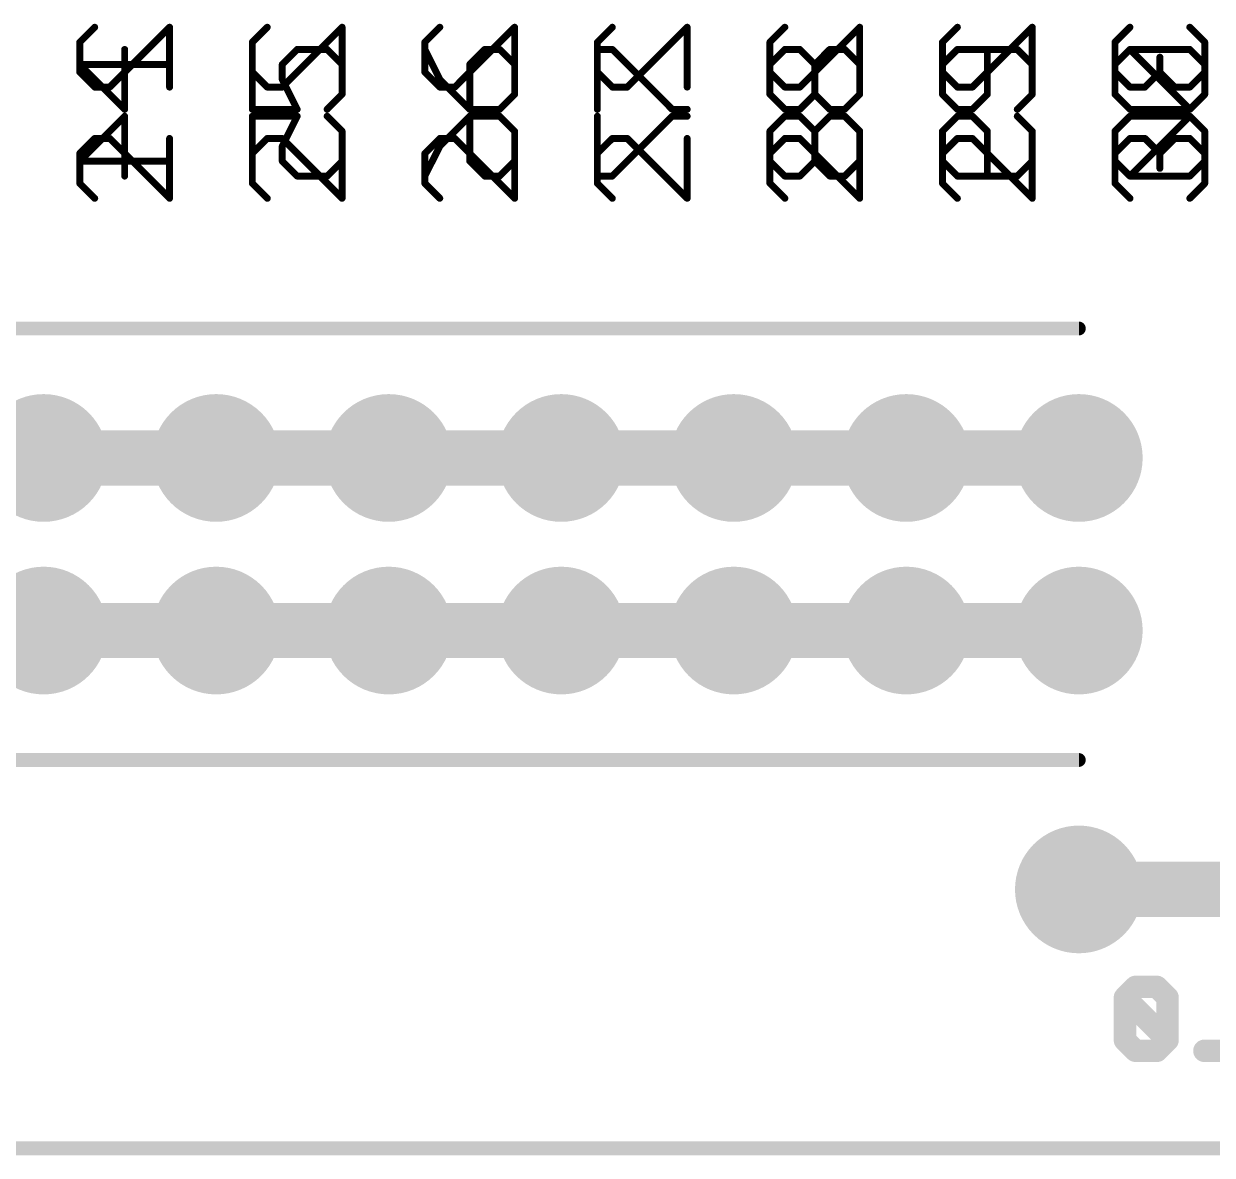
# Model space of a CAD drawing. Header units: inches. Extents: x 2 to 53, y 0 to 38.6.
# Drawn here: x 17.486 to 18.175, y 11.319 to 11.975 of the extents above; entities that cross this region are included whole.
import ezdxf

# ---------------------------------------------------------------- set-up
doc = ezdxf.new("R2010")
doc.units = ezdxf.units.IN
doc.header["$LTSCALE"] = 0.1
doc.header["$MEASUREMENT"] = 0
doc.layers.get('0').update_dxf_attribs({"plot": 0})
for name, color, linetype in [('16', 7, 'Continuous'), ('17', 7, 'Continuous'), ('20', 7, 'Continuous'), ('21', 7, 'Continuous'), ('22', 7, 'Continuous'), ('51', 7, 'Continuous')]:
    doc.layers.add(name, color=color, linetype=linetype)
doc.layers.get('0').off()

# ---------------------------------------------------------------- blocks, each defined once
blk = doc.blocks.new('RECT')
blk.add_solid([(-0.5, -0.5), (0.5, -0.5), (-0.5, 0.5), (0.5, 0.5)])
blk = doc.blocks.new('ROUNDP')
at = {"const_width": 0.5}
blk.add_lwpolyline([(0, -0.25, 1), (0, 0.25, 1), (0, -0.25)], format="xyb", dxfattribs=at)

msp = doc.modelspace()

# ---------------------------------------------------------------- linework, layer by layer
at = {"layer": '16'}
for points, const_width in [([(17.49777, 11.72346), (17.39777, 11.72346)], 0.032), ([(17.59777, 11.72346), (17.49777, 11.72346)], 0.032), ([(17.69777, 11.72346), (17.59777, 11.72346)], 0.032), ([(17.79777, 11.72346), (17.69777, 11.72346)], 0.032), ([(17.89777, 11.72346), (17.79777, 11.72346)], 0.032), ([(17.99777, 11.72346), (17.89777, 11.72346)], 0.032), ([(18.09777, 11.72346), (17.99777, 11.72346)], 0.032), ([(17.39777, 11.62346), (17.49777, 11.62346)], 0.032), ([(17.49777, 11.62346), (17.59777, 11.62346)], 0.032), ([(17.59777, 11.62346), (17.69777, 11.62346)], 0.032), ([(17.69777, 11.62346), (17.79777, 11.62346)], 0.032), ([(17.79777, 11.62346), (17.89777, 11.62346)], 0.032), ([(17.89777, 11.62346), (17.99777, 11.62346)], 0.032), ([(17.99777, 11.62346), (18.09777, 11.62346)], 0.032), ([(18.09777, 11.47346), (18.39777, 11.47346)], 0.032), ([(18.13067, 11.41699), (18.1245, 11.41082)], 0.013), ([(18.14302, 11.41699), (18.13067, 11.41699)], 0.013), ([(18.14919, 11.41082), (18.14302, 11.41699)], 0.013), ([(18.1245, 11.41082), (18.1245, 11.38613)], 0.013), ([(18.14919, 11.38613), (18.1245, 11.41082)], 0.013), ([(18.14919, 11.38613), (18.14919, 11.41082)], 0.013), ([(18.1245, 11.38613), (18.13067, 11.37996)], 0.013), ([(18.13067, 11.37996), (18.14302, 11.37996)], 0.013), ([(18.14302, 11.37996), (18.14919, 11.38613)], 0.013), ([(18.19523, 11.37996), (18.17054, 11.37996)], 0.013)]:
    msp.add_lwpolyline(points, dxfattribs=dict(at, const_width=const_width))
for points, const_width in [([(17.49777, 11.73146, 1), (17.49777, 11.71546)], 0.016), ([(17.49777, 11.71546, 1), (17.49777, 11.73146)], 0.016), ([(17.59777, 11.73146, 1), (17.59777, 11.71546)], 0.016), ([(17.59777, 11.71546, 1), (17.59777, 11.73146)], 0.016), ([(17.69777, 11.73146, 1), (17.69777, 11.71546)], 0.016), ([(17.69777, 11.71546, 1), (17.69777, 11.73146)], 0.016), ([(17.79777, 11.73146, 1), (17.79777, 11.71546)], 0.016), ([(17.79777, 11.71546, 1), (17.79777, 11.73146)], 0.016), ([(17.89777, 11.73146, 1), (17.89777, 11.71546)], 0.016), ([(17.89777, 11.71546, 1), (17.89777, 11.73146)], 0.016), ([(17.99777, 11.73146, 1), (17.99777, 11.71546)], 0.016), ([(17.99777, 11.71546, 1), (17.99777, 11.73146)], 0.016), ([(18.09777, 11.71546, 1), (18.09777, 11.73146)], 0.016), ([(17.49777, 11.63146, 1), (17.49777, 11.61546)], 0.016), ([(17.49777, 11.61546, 1), (17.49777, 11.63146)], 0.016), ([(17.59777, 11.63146, 1), (17.59777, 11.61546)], 0.016), ([(17.59777, 11.61546, 1), (17.59777, 11.63146)], 0.016), ([(17.69777, 11.63146, 1), (17.69777, 11.61546)], 0.016), ([(17.69777, 11.61546, 1), (17.69777, 11.63146)], 0.016), ([(17.79777, 11.63146, 1), (17.79777, 11.61546)], 0.016), ([(17.79777, 11.61546, 1), (17.79777, 11.63146)], 0.016), ([(17.89777, 11.63146, 1), (17.89777, 11.61546)], 0.016), ([(17.89777, 11.61546, 1), (17.89777, 11.63146)], 0.016), ([(17.99777, 11.63146, 1), (17.99777, 11.61546)], 0.016), ([(17.99777, 11.61546, 1), (17.99777, 11.63146)], 0.016), ([(18.09777, 11.61546, 1), (18.09777, 11.63146)], 0.016), ([(18.09777, 11.48146, 1), (18.09777, 11.46546)], 0.016), ([(18.13067, 11.42024, 1), (18.13067, 11.41374)], 0.0065), ([(18.13297, 11.4147, 1), (18.12837, 11.41929)], 0.0065), ([(18.14531, 11.41929, 1), (18.14072, 11.4147)], 0.0065), ([(18.14302, 11.41374, 1), (18.14302, 11.42024)], 0.0065), ([(18.12775, 11.41082, 1), (18.12125, 11.41082)], 0.0065), ([(18.1268, 11.41312, 1), (18.1222, 11.40852)], 0.0065), ([(18.1222, 11.41312, 1), (18.1268, 11.40852)], 0.0065), ([(18.15244, 11.41082, 1), (18.14594, 11.41082)], 0.0065), ([(18.14689, 11.40852, 1), (18.15149, 11.41312)], 0.0065), ([(18.1268, 11.38843, 1), (18.1222, 11.38384)], 0.0065), ([(18.12125, 11.38613, 1), (18.12775, 11.38613)], 0.0065), ([(18.13067, 11.38321, 1), (18.13067, 11.37671)], 0.0065), ([(18.14302, 11.37671, 1), (18.14302, 11.38321)], 0.0065), ([(18.14594, 11.38613, 1), (18.15244, 11.38613)], 0.0065), ([(18.15149, 11.38384, 1), (18.14689, 11.38843)], 0.0065), ([(18.14689, 11.38384, 1), (18.15149, 11.38843)], 0.0065), ([(18.17054, 11.38321, 1), (18.17054, 11.37671)], 0.0065), ([(18.12837, 11.37766, 1), (18.13297, 11.38226)], 0.0065), ([(18.14072, 11.38226, 1), (18.14531, 11.37766)], 0.0065)]:
    msp.add_lwpolyline(points, format="xyb", dxfattribs=dict(at, const_width=const_width))
at = {"layer": '20', "const_width": 0.008}
msp.add_lwpolyline([(14.93919, 11.32346), (18.45634, 11.32346)], dxfattribs=at)
at = {"layer": '21'}
for points, const_width in [([(17.54474, 11.92546), (17.54474, 11.96016)], 0.004), ([(17.61872, 11.96016), (17.61872, 11.92546)], 0.004), ([(17.63607, 11.95148), (17.64474, 11.96016)], 0.004), ([(17.64474, 11.96016), (17.66209, 11.96016)], 0.004), ([(17.66209, 11.96016), (17.67077, 11.95148)], 0.004), ([(17.71872, 11.96016), (17.7274, 11.94281)], 0.004), ([(17.75342, 11.96016), (17.74474, 11.95148)], 0.004), ([(17.76209, 11.96016), (17.75342, 11.96016)], 0.004), ([(17.77077, 11.95148), (17.76209, 11.96016)], 0.004), ([(17.81872, 11.92546), (17.81872, 11.96016)], 0.004), ([(17.81872, 11.96016), (17.8274, 11.96016)], 0.004), ([(17.8274, 11.96016), (17.86209, 11.92546)], 0.004), ([(17.91872, 11.95148), (17.9274, 11.96016)], 0.004), ([(17.9274, 11.96016), (17.93607, 11.96016)], 0.004), ([(17.93607, 11.96016), (17.94474, 11.95148)], 0.004), ([(17.94474, 11.95148), (17.95342, 11.96016)], 0.004), ([(17.95342, 11.96016), (17.96209, 11.96016)], 0.004), ([(17.96209, 11.96016), (17.97077, 11.95148)], 0.004), ([(18.0274, 11.96016), (18.01872, 11.95148)], 0.004), ([(18.06209, 11.96016), (18.0274, 11.96016)], 0.004), ([(18.04474, 11.93414), (18.04474, 11.96016)], 0.004), ([(18.07077, 11.95148), (18.06209, 11.96016)], 0.004), ([(18.11872, 11.95148), (18.1274, 11.96016)], 0.004), ([(18.1274, 11.96016), (18.16209, 11.96016)], 0.004), ([(18.16209, 11.92546), (18.1274, 11.96016)], 0.004), ([(18.16209, 11.96016), (18.17077, 11.95148)], 0.004), ([(17.57077, 11.95148), (17.51872, 11.95148)], 0.004), ([(17.51872, 11.95148), (17.54474, 11.92546)], 0.004), ([(17.63607, 11.94281), (17.63607, 11.95148)], 0.004), ([(17.67077, 11.95148), (17.67077, 11.93414)], 0.004), ([(17.74474, 11.95148), (17.74474, 11.92546)], 0.004), ([(17.77077, 11.93414), (17.77077, 11.95148)], 0.004), ([(17.91872, 11.93414), (17.91872, 11.95148)], 0.004), ([(17.94474, 11.93414), (17.94474, 11.95148)], 0.004), ([(17.97077, 11.95148), (17.97077, 11.93414)], 0.004), ([(18.01872, 11.95148), (18.01872, 11.93414)], 0.004), ([(18.07077, 11.93414), (18.07077, 11.95148)], 0.004), ([(18.11872, 11.93414), (18.11872, 11.95148)], 0.004), ([(18.17077, 11.95148), (18.17077, 11.93414)], 0.004), ([(17.64474, 11.92546), (17.63607, 11.94281)], 0.004), ([(17.7274, 11.94281), (17.74474, 11.92546)], 0.004), ([(17.67077, 11.93414), (17.66209, 11.92546)], 0.004), ([(17.76209, 11.92546), (17.77077, 11.93414)], 0.004), ([(17.9274, 11.92546), (17.91872, 11.93414)], 0.004), ([(17.94474, 11.93414), (17.93607, 11.92546)], 0.004), ([(17.95342, 11.92546), (17.94474, 11.93414)], 0.004), ([(17.97077, 11.93414), (17.96209, 11.92546)], 0.004), ([(18.01872, 11.93414), (18.0274, 11.92546)], 0.004), ([(18.03607, 11.92546), (18.04474, 11.93414)], 0.004), ([(18.06209, 11.92546), (18.07077, 11.93414)], 0.004), ([(18.1274, 11.92546), (18.11872, 11.93414)], 0.004), ([(18.17077, 11.93414), (18.16209, 11.92546)], 0.004), ([(17.61872, 11.92546), (17.64474, 11.92546)], 0.004), ([(17.74474, 11.92546), (17.76209, 11.92546)], 0.004), ([(17.86209, 11.92546), (17.87077, 11.92546)], 0.004), ([(17.93607, 11.92546), (17.9274, 11.92546)], 0.004), ([(17.96209, 11.92546), (17.95342, 11.92546)], 0.004), ([(18.0274, 11.92546), (18.03607, 11.92546)], 0.004), ([(18.16209, 11.92546), (18.1274, 11.92546)], 0.004), ([(17.5274, 11.90859), (17.51872, 11.89992)], 0.004), ([(17.53607, 11.90859), (17.5274, 11.90859)], 0.004), ([(17.57077, 11.8739), (17.53607, 11.90859)], 0.004), ([(17.57077, 11.90859), (17.57077, 11.8739)], 0.004), ([(17.6274, 11.90859), (17.61872, 11.89992)], 0.004), ([(17.63607, 11.90859), (17.6274, 11.90859)], 0.004), ([(17.67077, 11.8739), (17.63607, 11.90859)], 0.004), ([(17.67077, 11.90859), (17.67077, 11.8739)], 0.004), ([(17.7274, 11.90859), (17.71872, 11.89992)], 0.004), ([(17.73607, 11.90859), (17.7274, 11.90859)], 0.004), ([(17.77077, 11.8739), (17.73607, 11.90859)], 0.004), ([(17.77077, 11.90859), (17.77077, 11.8739)], 0.004), ([(17.8274, 11.90859), (17.81872, 11.89992)], 0.004), ([(17.83607, 11.90859), (17.8274, 11.90859)], 0.004), ([(17.87077, 11.8739), (17.83607, 11.90859)], 0.004), ([(17.87077, 11.90859), (17.87077, 11.8739)], 0.004), ([(17.9274, 11.90859), (17.91872, 11.89992)], 0.004), ([(17.93607, 11.90859), (17.9274, 11.90859)], 0.004), ([(17.97077, 11.8739), (17.93607, 11.90859)], 0.004), ([(17.97077, 11.90859), (17.97077, 11.8739)], 0.004), ([(18.0274, 11.90859), (18.01872, 11.89992)], 0.004), ([(18.03607, 11.90859), (18.0274, 11.90859)], 0.004), ([(18.07077, 11.8739), (18.03607, 11.90859)], 0.004), ([(18.07077, 11.90859), (18.07077, 11.8739)], 0.004), ([(18.11872, 11.89992), (18.1274, 11.90859)], 0.004), ([(18.1274, 11.90859), (18.13607, 11.90859)], 0.004), ([(18.13607, 11.90859), (18.14474, 11.89992)], 0.004), ([(18.14474, 11.89992), (18.15342, 11.90859)], 0.004), ([(18.15342, 11.90859), (18.16209, 11.90859)], 0.004), ([(18.16209, 11.90859), (18.17077, 11.89992)], 0.004), ([(17.51872, 11.89992), (17.51872, 11.88257)], 0.004), ([(17.61872, 11.89992), (17.61872, 11.88257)], 0.004), ([(17.71872, 11.89992), (17.71872, 11.88257)], 0.004), ([(17.81872, 11.89992), (17.81872, 11.88257)], 0.004), ([(17.91872, 11.89992), (17.91872, 11.88257)], 0.004), ([(18.01872, 11.89992), (18.01872, 11.88257)], 0.004), ([(18.11872, 11.88257), (18.11872, 11.89992)], 0.004), ([(18.14474, 11.89992), (18.14474, 11.89125)], 0.004), ([(18.17077, 11.89992), (18.17077, 11.88257)], 0.004), ([(17.51872, 11.88257), (17.5274, 11.8739)], 0.004), ([(17.61872, 11.88257), (17.6274, 11.8739)], 0.004), ([(17.71872, 11.88257), (17.7274, 11.8739)], 0.004), ([(17.81872, 11.88257), (17.8274, 11.8739)], 0.004), ([(17.91872, 11.88257), (17.9274, 11.8739)], 0.004), ([(18.01872, 11.88257), (18.0274, 11.8739)], 0.004), ([(18.1274, 11.8739), (18.11872, 11.88257)], 0.004), ([(18.17077, 11.88257), (18.16209, 11.8739)], 0.004), ([(15.29777, 11.79846), (18.09777, 11.79846)], 0.008), ([(15.29777, 11.54846), (18.09777, 11.54846)], 0.008)]:
    msp.add_lwpolyline(points, dxfattribs=dict(at, const_width=const_width))
for points, const_width in [([(17.54574, 11.96016, 1), (17.54374, 11.96016)], 0.002), ([(17.61972, 11.96016, 1), (17.61772, 11.96016)], 0.002), ([(17.64474, 11.96116, 1), (17.64474, 11.95916)], 0.002), ([(17.64545, 11.95945, 1), (17.64404, 11.96086)], 0.002), ([(17.6628, 11.96086, 1), (17.66138, 11.95945)], 0.002), ([(17.66209, 11.95916, 1), (17.66209, 11.96116)], 0.002), ([(17.71962, 11.9606, 1), (17.71783, 11.95971)], 0.002), ([(17.75342, 11.96116, 1), (17.75342, 11.95916)], 0.002), ([(17.75412, 11.95945, 1), (17.75271, 11.96086)], 0.002), ([(17.7628, 11.96086, 1), (17.76138, 11.95945)], 0.002), ([(17.76209, 11.95916, 1), (17.76209, 11.96116)], 0.002), ([(17.81972, 11.96016, 1), (17.81772, 11.96016)], 0.002), ([(17.81872, 11.96116, 1), (17.81872, 11.95916)], 0.002), ([(17.8281, 11.96086, 1), (17.82669, 11.95945)], 0.002), ([(17.8274, 11.95916, 1), (17.8274, 11.96116)], 0.002), ([(17.9274, 11.96116, 1), (17.9274, 11.95916)], 0.002), ([(17.9281, 11.95945, 1), (17.92669, 11.96086)], 0.002), ([(17.93678, 11.96086, 1), (17.93536, 11.95945)], 0.002), ([(17.93607, 11.95916, 1), (17.93607, 11.96116)], 0.002), ([(17.95342, 11.96116, 1), (17.95342, 11.95916)], 0.002), ([(17.95412, 11.95945, 1), (17.95271, 11.96086)], 0.002), ([(17.9628, 11.96086, 1), (17.96138, 11.95945)], 0.002), ([(17.96209, 11.95916, 1), (17.96209, 11.96116)], 0.002), ([(18.0274, 11.96116, 1), (18.0274, 11.95916)], 0.002), ([(18.0281, 11.95945, 1), (18.02669, 11.96086)], 0.002), ([(18.04574, 11.96016, 1), (18.04374, 11.96016)], 0.002), ([(18.0628, 11.96086, 1), (18.06138, 11.95945)], 0.002), ([(18.06209, 11.95916, 1), (18.06209, 11.96116)], 0.002), ([(18.1274, 11.96116, 1), (18.1274, 11.95916)], 0.002), ([(18.1281, 11.96086, 1), (18.12669, 11.95945)], 0.002), ([(18.1281, 11.95945, 1), (18.12669, 11.96086)], 0.002), ([(18.1628, 11.96086, 1), (18.16138, 11.95945)], 0.002), ([(18.16209, 11.95916, 1), (18.16209, 11.96116)], 0.002), ([(17.51872, 11.95248, 1), (17.51872, 11.95048)], 0.002), ([(17.51943, 11.95219, 1), (17.51801, 11.95078)], 0.002), ([(17.57077, 11.95048, 1), (17.57077, 11.95248)], 0.002), ([(17.63707, 11.95148, 1), (17.63507, 11.95148)], 0.002), ([(17.63536, 11.95219, 1), (17.63678, 11.95078)], 0.002), ([(17.67177, 11.95148, 1), (17.66977, 11.95148)], 0.002), ([(17.67006, 11.95078, 1), (17.67147, 11.95219)], 0.002), ([(17.74574, 11.95148, 1), (17.74374, 11.95148)], 0.002), ([(17.74404, 11.95219, 1), (17.74545, 11.95078)], 0.002), ([(17.77177, 11.95148, 1), (17.76977, 11.95148)], 0.002), ([(17.77006, 11.95078, 1), (17.77147, 11.95219)], 0.002), ([(17.91972, 11.95148, 1), (17.91772, 11.95148)], 0.002), ([(17.91801, 11.95219, 1), (17.91943, 11.95078)], 0.002), ([(17.94574, 11.95148, 1), (17.94374, 11.95148)], 0.002), ([(17.94404, 11.95219, 1), (17.94545, 11.95078)], 0.002), ([(17.94404, 11.95078, 1), (17.94545, 11.95219)], 0.002), ([(17.97177, 11.95148, 1), (17.96977, 11.95148)], 0.002), ([(17.97006, 11.95078, 1), (17.97147, 11.95219)], 0.002), ([(18.01972, 11.95148, 1), (18.01772, 11.95148)], 0.002), ([(18.01801, 11.95219, 1), (18.01943, 11.95078)], 0.002), ([(18.07177, 11.95148, 1), (18.06977, 11.95148)], 0.002), ([(18.07006, 11.95078, 1), (18.07147, 11.95219)], 0.002), ([(18.11972, 11.95148, 1), (18.11772, 11.95148)], 0.002), ([(18.11801, 11.95219, 1), (18.11943, 11.95078)], 0.002), ([(18.17177, 11.95148, 1), (18.16977, 11.95148)], 0.002), ([(18.17006, 11.95078, 1), (18.17147, 11.95219)], 0.002), ([(17.63696, 11.94326, 1), (17.63517, 11.94236)], 0.002), ([(17.7281, 11.94352, 1), (17.72669, 11.9421)], 0.002), ([(17.7265, 11.94236, 1), (17.72829, 11.94326)], 0.002), ([(17.63507, 11.94281, 1), (17.63707, 11.94281)], 0.002), ([(17.66977, 11.93414, 1), (17.67177, 11.93414)], 0.002), ([(17.67147, 11.93343, 1), (17.67006, 11.93484)], 0.002), ([(17.76977, 11.93414, 1), (17.77177, 11.93414)], 0.002), ([(17.77147, 11.93343, 1), (17.77006, 11.93484)], 0.002), ([(17.91943, 11.93484, 1), (17.91801, 11.93343)], 0.002), ([(17.91772, 11.93414, 1), (17.91972, 11.93414)], 0.002), ([(17.94545, 11.93484, 1), (17.94404, 11.93343)], 0.002), ([(17.94374, 11.93414, 1), (17.94574, 11.93414)], 0.002), ([(17.94545, 11.93343, 1), (17.94404, 11.93484)], 0.002), ([(17.96977, 11.93414, 1), (17.97177, 11.93414)], 0.002), ([(17.97147, 11.93343, 1), (17.97006, 11.93484)], 0.002), ([(18.01943, 11.93484, 1), (18.01801, 11.93343)], 0.002), ([(18.01772, 11.93414, 1), (18.01972, 11.93414)], 0.002), ([(18.04374, 11.93414, 1), (18.04574, 11.93414)], 0.002), ([(18.04545, 11.93343, 1), (18.04404, 11.93484)], 0.002), ([(18.06977, 11.93414, 1), (18.07177, 11.93414)], 0.002), ([(18.07147, 11.93343, 1), (18.07006, 11.93484)], 0.002), ([(18.11943, 11.93484, 1), (18.11801, 11.93343)], 0.002), ([(18.11772, 11.93414, 1), (18.11972, 11.93414)], 0.002), ([(18.16977, 11.93414, 1), (18.17177, 11.93414)], 0.002), ([(18.17147, 11.93343, 1), (18.17006, 11.93484)], 0.002), ([(17.54374, 11.92546, 1), (17.54574, 11.92546)], 0.002), ([(17.54404, 11.92475, 1), (17.54545, 11.92617)], 0.002), ([(17.61872, 11.92646, 1), (17.61872, 11.92446)], 0.002), ([(17.61772, 11.92546, 1), (17.61972, 11.92546)], 0.002), ([(17.64385, 11.92501, 1), (17.64564, 11.92591)], 0.002), ([(17.64474, 11.92446, 1), (17.64474, 11.92646)], 0.002), ([(17.66138, 11.92617, 1), (17.6628, 11.92475)], 0.002), ([(17.74474, 11.92646, 1), (17.74474, 11.92446)], 0.002), ([(17.74374, 11.92546, 1), (17.74574, 11.92546)], 0.002), ([(17.74404, 11.92475, 1), (17.74545, 11.92617)], 0.002), ([(17.76138, 11.92617, 1), (17.7628, 11.92475)], 0.002), ([(17.76209, 11.92446, 1), (17.76209, 11.92646)], 0.002), ([(17.81772, 11.92546, 1), (17.81972, 11.92546)], 0.002), ([(17.86209, 11.92646, 1), (17.86209, 11.92446)], 0.002), ([(17.86138, 11.92475, 1), (17.8628, 11.92617)], 0.002), ([(17.87077, 11.92446, 1), (17.87077, 11.92646)], 0.002), ([(17.9274, 11.92646, 1), (17.9274, 11.92446)], 0.002), ([(17.92669, 11.92475, 1), (17.9281, 11.92617)], 0.002), ([(17.93536, 11.92617, 1), (17.93678, 11.92475)], 0.002), ([(17.93607, 11.92446, 1), (17.93607, 11.92646)], 0.002), ([(17.95342, 11.92646, 1), (17.95342, 11.92446)], 0.002), ([(17.95271, 11.92475, 1), (17.95412, 11.92617)], 0.002), ([(17.96138, 11.92617, 1), (17.9628, 11.92475)], 0.002), ([(17.96209, 11.92446, 1), (17.96209, 11.92646)], 0.002), ([(18.0274, 11.92646, 1), (18.0274, 11.92446)], 0.002), ([(18.02669, 11.92475, 1), (18.0281, 11.92617)], 0.002), ([(18.03536, 11.92617, 1), (18.03678, 11.92475)], 0.002), ([(18.03607, 11.92446, 1), (18.03607, 11.92646)], 0.002), ([(18.06138, 11.92617, 1), (18.0628, 11.92475)], 0.002), ([(18.1274, 11.92646, 1), (18.1274, 11.92446)], 0.002), ([(18.12669, 11.92475, 1), (18.1281, 11.92617)], 0.002), ([(18.16138, 11.92617, 1), (18.1628, 11.92475)], 0.002), ([(18.16138, 11.92475, 1), (18.1628, 11.92617)], 0.002), ([(18.16209, 11.92446, 1), (18.16209, 11.92646)], 0.002), ([(17.5274, 11.90959, 1), (17.5274, 11.90759)], 0.002), ([(17.5281, 11.90789, 1), (17.52669, 11.9093)], 0.002), ([(17.53678, 11.9093, 1), (17.53536, 11.90789)], 0.002), ([(17.53607, 11.90759, 1), (17.53607, 11.90959)], 0.002), ([(17.57177, 11.90859, 1), (17.56977, 11.90859)], 0.002), ([(17.6274, 11.90959, 1), (17.6274, 11.90759)], 0.002), ([(17.6281, 11.90789, 1), (17.62669, 11.9093)], 0.002), ([(17.63678, 11.9093, 1), (17.63536, 11.90789)], 0.002), ([(17.63607, 11.90759, 1), (17.63607, 11.90959)], 0.002), ([(17.67177, 11.90859, 1), (17.66977, 11.90859)], 0.002), ([(17.7274, 11.90959, 1), (17.7274, 11.90759)], 0.002), ([(17.7281, 11.90789, 1), (17.72669, 11.9093)], 0.002), ([(17.73678, 11.9093, 1), (17.73536, 11.90789)], 0.002), ([(17.73607, 11.90759, 1), (17.73607, 11.90959)], 0.002), ([(17.77177, 11.90859, 1), (17.76977, 11.90859)], 0.002), ([(17.8274, 11.90959, 1), (17.8274, 11.90759)], 0.002), ([(17.8281, 11.90789, 1), (17.82669, 11.9093)], 0.002), ([(17.83678, 11.9093, 1), (17.83536, 11.90789)], 0.002), ([(17.83607, 11.90759, 1), (17.83607, 11.90959)], 0.002), ([(17.87177, 11.90859, 1), (17.86977, 11.90859)], 0.002), ([(17.9274, 11.90959, 1), (17.9274, 11.90759)], 0.002), ([(17.9281, 11.90789, 1), (17.92669, 11.9093)], 0.002), ([(17.93678, 11.9093, 1), (17.93536, 11.90789)], 0.002), ([(17.93607, 11.90759, 1), (17.93607, 11.90959)], 0.002), ([(17.97177, 11.90859, 1), (17.96977, 11.90859)], 0.002), ([(18.0274, 11.90959, 1), (18.0274, 11.90759)], 0.002), ([(18.0281, 11.90789, 1), (18.02669, 11.9093)], 0.002), ([(18.03678, 11.9093, 1), (18.03536, 11.90789)], 0.002), ([(18.03607, 11.90759, 1), (18.03607, 11.90959)], 0.002), ([(18.07177, 11.90859, 1), (18.06977, 11.90859)], 0.002), ([(18.1274, 11.90959, 1), (18.1274, 11.90759)], 0.002), ([(18.1281, 11.90789, 1), (18.12669, 11.9093)], 0.002), ([(18.13678, 11.9093, 1), (18.13536, 11.90789)], 0.002), ([(18.13607, 11.90759, 1), (18.13607, 11.90959)], 0.002), ([(18.15342, 11.90959, 1), (18.15342, 11.90759)], 0.002), ([(18.15412, 11.90789, 1), (18.15271, 11.9093)], 0.002), ([(18.1628, 11.9093, 1), (18.16138, 11.90789)], 0.002), ([(18.16209, 11.90759, 1), (18.16209, 11.90959)], 0.002), ([(17.51972, 11.89992, 1), (17.51772, 11.89992)], 0.002), ([(17.51801, 11.90063, 1), (17.51943, 11.89921)], 0.002), ([(17.61972, 11.89992, 1), (17.61772, 11.89992)], 0.002), ([(17.61801, 11.90063, 1), (17.61943, 11.89921)], 0.002), ([(17.71972, 11.89992, 1), (17.71772, 11.89992)], 0.002), ([(17.71801, 11.90063, 1), (17.71943, 11.89921)], 0.002), ([(17.81972, 11.89992, 1), (17.81772, 11.89992)], 0.002), ([(17.81801, 11.90063, 1), (17.81943, 11.89921)], 0.002), ([(17.91972, 11.89992, 1), (17.91772, 11.89992)], 0.002), ([(17.91801, 11.90063, 1), (17.91943, 11.89921)], 0.002), ([(18.01972, 11.89992, 1), (18.01772, 11.89992)], 0.002), ([(18.01801, 11.90063, 1), (18.01943, 11.89921)], 0.002), ([(18.11972, 11.89992, 1), (18.11772, 11.89992)], 0.002), ([(18.11801, 11.90063, 1), (18.11943, 11.89921)], 0.002), ([(18.14574, 11.89992, 1), (18.14374, 11.89992)], 0.002), ([(18.14404, 11.90063, 1), (18.14545, 11.89921)], 0.002), ([(18.14404, 11.89921, 1), (18.14545, 11.90063)], 0.002), ([(18.17177, 11.89992, 1), (18.16977, 11.89992)], 0.002), ([(18.17006, 11.89921, 1), (18.17147, 11.90063)], 0.002), ([(18.14374, 11.89125, 1), (18.14574, 11.89125)], 0.002), ([(17.51943, 11.88328, 1), (17.51801, 11.88186)], 0.002), ([(17.51772, 11.88257, 1), (17.51972, 11.88257)], 0.002), ([(17.61943, 11.88328, 1), (17.61801, 11.88186)], 0.002), ([(17.61772, 11.88257, 1), (17.61972, 11.88257)], 0.002), ([(17.71943, 11.88328, 1), (17.71801, 11.88186)], 0.002), ([(17.71772, 11.88257, 1), (17.71972, 11.88257)], 0.002), ([(17.81943, 11.88328, 1), (17.81801, 11.88186)], 0.002), ([(17.81772, 11.88257, 1), (17.81972, 11.88257)], 0.002), ([(17.91943, 11.88328, 1), (17.91801, 11.88186)], 0.002), ([(17.91772, 11.88257, 1), (17.91972, 11.88257)], 0.002), ([(18.01943, 11.88328, 1), (18.01801, 11.88186)], 0.002), ([(18.01772, 11.88257, 1), (18.01972, 11.88257)], 0.002), ([(18.11943, 11.88328, 1), (18.11801, 11.88186)], 0.002), ([(18.11772, 11.88257, 1), (18.11972, 11.88257)], 0.002), ([(18.16977, 11.88257, 1), (18.17177, 11.88257)], 0.002), ([(18.17147, 11.88186, 1), (18.17006, 11.88328)], 0.002), ([(17.52669, 11.87319, 1), (17.5281, 11.8746)], 0.002), ([(17.57006, 11.87319, 1), (17.57147, 11.8746)], 0.002), ([(17.62669, 11.87319, 1), (17.6281, 11.8746)], 0.002), ([(17.67006, 11.87319, 1), (17.67147, 11.8746)], 0.002), ([(17.72669, 11.87319, 1), (17.7281, 11.8746)], 0.002), ([(17.77006, 11.87319, 1), (17.77147, 11.8746)], 0.002), ([(17.82669, 11.87319, 1), (17.8281, 11.8746)], 0.002), ([(17.87006, 11.87319, 1), (17.87147, 11.8746)], 0.002), ([(17.92669, 11.87319, 1), (17.9281, 11.8746)], 0.002), ([(17.97006, 11.87319, 1), (17.97147, 11.8746)], 0.002), ([(18.02669, 11.87319, 1), (18.0281, 11.8746)], 0.002), ([(18.07006, 11.87319, 1), (18.07147, 11.8746)], 0.002), ([(18.12669, 11.87319, 1), (18.1281, 11.8746)], 0.002), ([(18.16138, 11.8746, 1), (18.1628, 11.87319)], 0.002), ([(17.56977, 11.8739, 1), (17.57177, 11.8739)], 0.002), ([(17.66977, 11.8739, 1), (17.67177, 11.8739)], 0.002), ([(17.76977, 11.8739, 1), (17.77177, 11.8739)], 0.002), ([(17.86977, 11.8739, 1), (17.87177, 11.8739)], 0.002), ([(17.96977, 11.8739, 1), (17.97177, 11.8739)], 0.002), ([(18.06977, 11.8739, 1), (18.07177, 11.8739)], 0.002), ([(18.09777, 11.79646, 1), (18.09777, 11.80046)], 0.004), ([(18.09777, 11.54646, 1), (18.09777, 11.55046)], 0.004)]:
    msp.add_lwpolyline(points, format="xyb", dxfattribs=dict(at, const_width=const_width))
at = {"layer": '22'}
for points, const_width in [([(17.51872, 11.96435), (17.5274, 11.97303)], 0.004), ([(17.57077, 11.97303), (17.53607, 11.93833)], 0.004), ([(17.57077, 11.93833), (17.57077, 11.97303)], 0.004), ([(17.61872, 11.96435), (17.6274, 11.97303)], 0.004), ([(17.67077, 11.97303), (17.63607, 11.93833)], 0.004), ([(17.67077, 11.93833), (17.67077, 11.97303)], 0.004), ([(17.71872, 11.96435), (17.7274, 11.97303)], 0.004), ([(17.77077, 11.97303), (17.73607, 11.93833)], 0.004), ([(17.77077, 11.93833), (17.77077, 11.97303)], 0.004), ([(17.81872, 11.96435), (17.8274, 11.97303)], 0.004), ([(17.87077, 11.97303), (17.83607, 11.93833)], 0.004), ([(17.87077, 11.93833), (17.87077, 11.97303)], 0.004), ([(17.91872, 11.96435), (17.9274, 11.97303)], 0.004), ([(17.97077, 11.97303), (17.93607, 11.93833)], 0.004), ([(17.97077, 11.93833), (17.97077, 11.97303)], 0.004), ([(18.01872, 11.96435), (18.0274, 11.97303)], 0.004), ([(18.07077, 11.97303), (18.03607, 11.93833)], 0.004), ([(18.07077, 11.93833), (18.07077, 11.97303)], 0.004), ([(18.1274, 11.97303), (18.11872, 11.96435)], 0.004), ([(18.17077, 11.96435), (18.16209, 11.97303)], 0.004), ([(17.51872, 11.947), (17.51872, 11.96435)], 0.004), ([(17.61872, 11.947), (17.61872, 11.96435)], 0.004), ([(17.71872, 11.947), (17.71872, 11.96435)], 0.004), ([(17.81872, 11.947), (17.81872, 11.96435)], 0.004), ([(17.91872, 11.947), (17.91872, 11.96435)], 0.004), ([(18.01872, 11.947), (18.01872, 11.96435)], 0.004), ([(18.11872, 11.96435), (18.11872, 11.947)], 0.004), ([(18.17077, 11.947), (18.17077, 11.96435)], 0.004), ([(18.14474, 11.947), (18.14474, 11.95568)], 0.004), ([(17.5274, 11.93833), (17.51872, 11.947)], 0.004), ([(17.6274, 11.93833), (17.61872, 11.947)], 0.004), ([(17.7274, 11.93833), (17.71872, 11.947)], 0.004), ([(17.8274, 11.93833), (17.81872, 11.947)], 0.004), ([(17.9274, 11.93833), (17.91872, 11.947)], 0.004), ([(18.0274, 11.93833), (18.01872, 11.947)], 0.004), ([(18.11872, 11.947), (18.1274, 11.93833)], 0.004), ([(18.13607, 11.93833), (18.14474, 11.947)], 0.004), ([(18.14474, 11.947), (18.15342, 11.93833)], 0.004), ([(18.16209, 11.93833), (18.17077, 11.947)], 0.004), ([(17.53607, 11.93833), (17.5274, 11.93833)], 0.004), ([(17.63607, 11.93833), (17.6274, 11.93833)], 0.004), ([(17.73607, 11.93833), (17.7274, 11.93833)], 0.004), ([(17.83607, 11.93833), (17.8274, 11.93833)], 0.004), ([(17.93607, 11.93833), (17.9274, 11.93833)], 0.004), ([(18.03607, 11.93833), (18.0274, 11.93833)], 0.004), ([(18.1274, 11.93833), (18.13607, 11.93833)], 0.004), ([(18.15342, 11.93833), (18.16209, 11.93833)], 0.004), ([(17.51872, 11.89544), (17.54474, 11.92146)], 0.004), ([(17.54474, 11.92146), (17.54474, 11.88677)], 0.004), ([(17.61872, 11.88677), (17.61872, 11.92146)], 0.004), ([(17.61872, 11.92146), (17.64474, 11.92146)], 0.004), ([(17.64474, 11.92146), (17.63607, 11.90411)], 0.004), ([(17.67077, 11.91279), (17.66209, 11.92146)], 0.004), ([(17.7274, 11.90411), (17.74474, 11.92146)], 0.004), ([(17.74474, 11.92146), (17.76209, 11.92146)], 0.004), ([(17.74474, 11.89544), (17.74474, 11.92146)], 0.004), ([(17.76209, 11.92146), (17.77077, 11.91279)], 0.004), ([(17.81872, 11.92146), (17.81872, 11.88677)], 0.004), ([(17.8274, 11.88677), (17.86209, 11.92146)], 0.004), ([(17.86209, 11.92146), (17.87077, 11.92146)], 0.004), ([(17.9274, 11.92146), (17.91872, 11.91279)], 0.004), ([(17.93607, 11.92146), (17.9274, 11.92146)], 0.004), ([(17.94474, 11.91279), (17.93607, 11.92146)], 0.004), ([(17.95342, 11.92146), (17.94474, 11.91279)], 0.004), ([(17.96209, 11.92146), (17.95342, 11.92146)], 0.004), ([(17.97077, 11.91279), (17.96209, 11.92146)], 0.004), ([(18.01872, 11.91279), (18.0274, 11.92146)], 0.004), ([(18.0274, 11.92146), (18.03607, 11.92146)], 0.004), ([(18.03607, 11.92146), (18.04474, 11.91279)], 0.004), ([(18.06209, 11.92146), (18.07077, 11.91279)], 0.004), ([(18.1274, 11.92146), (18.11872, 11.91279)], 0.004), ([(18.16209, 11.92146), (18.1274, 11.92146)], 0.004), ([(18.16209, 11.92146), (18.1274, 11.88677)], 0.004), ([(18.17077, 11.91279), (18.16209, 11.92146)], 0.004), ([(17.67077, 11.89544), (17.67077, 11.91279)], 0.004), ([(17.77077, 11.91279), (17.77077, 11.89544)], 0.004), ([(17.91872, 11.91279), (17.91872, 11.89544)], 0.004), ([(17.94474, 11.91279), (17.94474, 11.89544)], 0.004), ([(17.97077, 11.89544), (17.97077, 11.91279)], 0.004), ([(18.01872, 11.89544), (18.01872, 11.91279)], 0.004), ([(18.04474, 11.91279), (18.04474, 11.88677)], 0.004), ([(18.07077, 11.91279), (18.07077, 11.89544)], 0.004), ([(18.11872, 11.91279), (18.11872, 11.89544)], 0.004), ([(18.17077, 11.89544), (18.17077, 11.91279)], 0.004), ([(17.63607, 11.90411), (17.63607, 11.89544)], 0.004), ([(17.71872, 11.88677), (17.7274, 11.90411)], 0.004), ([(17.57077, 11.89544), (17.51872, 11.89544)], 0.004), ([(17.63607, 11.89544), (17.64474, 11.88677)], 0.004), ([(17.66209, 11.88677), (17.67077, 11.89544)], 0.004), ([(17.75342, 11.88677), (17.74474, 11.89544)], 0.004), ([(17.77077, 11.89544), (17.76209, 11.88677)], 0.004), ([(17.91872, 11.89544), (17.9274, 11.88677)], 0.004), ([(17.93607, 11.88677), (17.94474, 11.89544)], 0.004), ([(17.94474, 11.89544), (17.95342, 11.88677)], 0.004), ([(17.96209, 11.88677), (17.97077, 11.89544)], 0.004), ([(18.0274, 11.88677), (18.01872, 11.89544)], 0.004), ([(18.07077, 11.89544), (18.06209, 11.88677)], 0.004), ([(18.11872, 11.89544), (18.1274, 11.88677)], 0.004), ([(18.16209, 11.88677), (18.17077, 11.89544)], 0.004), ([(17.64474, 11.88677), (17.66209, 11.88677)], 0.004), ([(17.76209, 11.88677), (17.75342, 11.88677)], 0.004), ([(17.81872, 11.88677), (17.8274, 11.88677)], 0.004), ([(17.9274, 11.88677), (17.93607, 11.88677)], 0.004), ([(17.95342, 11.88677), (17.96209, 11.88677)], 0.004), ([(18.06209, 11.88677), (18.0274, 11.88677)], 0.004), ([(18.1274, 11.88677), (18.16209, 11.88677)], 0.004), ([(15.29777, 11.79846), (18.09777, 11.79846)], 0.008), ([(15.29777, 11.54846), (18.09777, 11.54846)], 0.008)]:
    msp.add_lwpolyline(points, dxfattribs=dict(at, const_width=const_width))
for points, const_width in [([(17.5281, 11.97232, 1), (17.52669, 11.97373)], 0.002), ([(17.57177, 11.97303, 1), (17.56977, 11.97303)], 0.002), ([(17.57147, 11.97232, 1), (17.57006, 11.97373)], 0.002), ([(17.6281, 11.97232, 1), (17.62669, 11.97373)], 0.002), ([(17.67177, 11.97303, 1), (17.66977, 11.97303)], 0.002), ([(17.67147, 11.97232, 1), (17.67006, 11.97373)], 0.002), ([(17.7281, 11.97232, 1), (17.72669, 11.97373)], 0.002), ([(17.77177, 11.97303, 1), (17.76977, 11.97303)], 0.002), ([(17.77147, 11.97232, 1), (17.77006, 11.97373)], 0.002), ([(17.8281, 11.97232, 1), (17.82669, 11.97373)], 0.002), ([(17.87177, 11.97303, 1), (17.86977, 11.97303)], 0.002), ([(17.87147, 11.97232, 1), (17.87006, 11.97373)], 0.002), ([(17.9281, 11.97232, 1), (17.92669, 11.97373)], 0.002), ([(17.97177, 11.97303, 1), (17.96977, 11.97303)], 0.002), ([(17.97147, 11.97232, 1), (17.97006, 11.97373)], 0.002), ([(18.0281, 11.97232, 1), (18.02669, 11.97373)], 0.002), ([(18.07177, 11.97303, 1), (18.06977, 11.97303)], 0.002), ([(18.07147, 11.97232, 1), (18.07006, 11.97373)], 0.002), ([(18.1281, 11.97232, 1), (18.12669, 11.97373)], 0.002), ([(18.1628, 11.97373, 1), (18.16138, 11.97232)], 0.002), ([(17.51972, 11.96435, 1), (17.51772, 11.96435)], 0.002), ([(17.51801, 11.96506, 1), (17.51943, 11.96364)], 0.002), ([(17.61972, 11.96435, 1), (17.61772, 11.96435)], 0.002), ([(17.61801, 11.96506, 1), (17.61943, 11.96364)], 0.002), ([(17.71972, 11.96435, 1), (17.71772, 11.96435)], 0.002), ([(17.71801, 11.96506, 1), (17.71943, 11.96364)], 0.002), ([(17.81972, 11.96435, 1), (17.81772, 11.96435)], 0.002), ([(17.81801, 11.96506, 1), (17.81943, 11.96364)], 0.002), ([(17.91972, 11.96435, 1), (17.91772, 11.96435)], 0.002), ([(17.91801, 11.96506, 1), (17.91943, 11.96364)], 0.002), ([(18.01972, 11.96435, 1), (18.01772, 11.96435)], 0.002), ([(18.01801, 11.96506, 1), (18.01943, 11.96364)], 0.002), ([(18.11972, 11.96435, 1), (18.11772, 11.96435)], 0.002), ([(18.11801, 11.96506, 1), (18.11943, 11.96364)], 0.002), ([(18.17177, 11.96435, 1), (18.16977, 11.96435)], 0.002), ([(18.17006, 11.96364, 1), (18.17147, 11.96506)], 0.002), ([(18.14574, 11.95568, 1), (18.14374, 11.95568)], 0.002), ([(17.51943, 11.94771, 1), (17.51801, 11.9463)], 0.002), ([(17.51772, 11.947, 1), (17.51972, 11.947)], 0.002), ([(17.61943, 11.94771, 1), (17.61801, 11.9463)], 0.002), ([(17.61772, 11.947, 1), (17.61972, 11.947)], 0.002), ([(17.71943, 11.94771, 1), (17.71801, 11.9463)], 0.002), ([(17.71772, 11.947, 1), (17.71972, 11.947)], 0.002), ([(17.81943, 11.94771, 1), (17.81801, 11.9463)], 0.002), ([(17.81772, 11.947, 1), (17.81972, 11.947)], 0.002), ([(17.91943, 11.94771, 1), (17.91801, 11.9463)], 0.002), ([(17.91772, 11.947, 1), (17.91972, 11.947)], 0.002), ([(18.01943, 11.94771, 1), (18.01801, 11.9463)], 0.002), ([(18.01772, 11.947, 1), (18.01972, 11.947)], 0.002), ([(18.11943, 11.94771, 1), (18.11801, 11.9463)], 0.002), ([(18.11772, 11.947, 1), (18.11972, 11.947)], 0.002), ([(18.14545, 11.94771, 1), (18.14404, 11.9463)], 0.002), ([(18.14374, 11.947, 1), (18.14574, 11.947)], 0.002), ([(18.14545, 11.9463, 1), (18.14404, 11.94771)], 0.002), ([(18.16977, 11.947, 1), (18.17177, 11.947)], 0.002), ([(18.17147, 11.9463, 1), (18.17006, 11.94771)], 0.002), ([(17.5274, 11.93933, 1), (17.5274, 11.93733)], 0.002), ([(17.52669, 11.93762, 1), (17.5281, 11.93904)], 0.002), ([(17.53536, 11.93904, 1), (17.53678, 11.93762)], 0.002), ([(17.53607, 11.93733, 1), (17.53607, 11.93933)], 0.002), ([(17.56977, 11.93833, 1), (17.57177, 11.93833)], 0.002), ([(17.6274, 11.93933, 1), (17.6274, 11.93733)], 0.002), ([(17.62669, 11.93762, 1), (17.6281, 11.93904)], 0.002), ([(17.63536, 11.93904, 1), (17.63678, 11.93762)], 0.002), ([(17.63607, 11.93733, 1), (17.63607, 11.93933)], 0.002), ([(17.66977, 11.93833, 1), (17.67177, 11.93833)], 0.002), ([(17.7274, 11.93933, 1), (17.7274, 11.93733)], 0.002), ([(17.72669, 11.93762, 1), (17.7281, 11.93904)], 0.002), ([(17.73536, 11.93904, 1), (17.73678, 11.93762)], 0.002), ([(17.73607, 11.93733, 1), (17.73607, 11.93933)], 0.002), ([(17.76977, 11.93833, 1), (17.77177, 11.93833)], 0.002), ([(17.8274, 11.93933, 1), (17.8274, 11.93733)], 0.002), ([(17.82669, 11.93762, 1), (17.8281, 11.93904)], 0.002), ([(17.83536, 11.93904, 1), (17.83678, 11.93762)], 0.002), ([(17.83607, 11.93733, 1), (17.83607, 11.93933)], 0.002), ([(17.86977, 11.93833, 1), (17.87177, 11.93833)], 0.002), ([(17.9274, 11.93933, 1), (17.9274, 11.93733)], 0.002), ([(17.92669, 11.93762, 1), (17.9281, 11.93904)], 0.002), ([(17.93536, 11.93904, 1), (17.93678, 11.93762)], 0.002), ([(17.93607, 11.93733, 1), (17.93607, 11.93933)], 0.002), ([(17.96977, 11.93833, 1), (17.97177, 11.93833)], 0.002), ([(18.0274, 11.93933, 1), (18.0274, 11.93733)], 0.002), ([(18.02669, 11.93762, 1), (18.0281, 11.93904)], 0.002), ([(18.03536, 11.93904, 1), (18.03678, 11.93762)], 0.002), ([(18.03607, 11.93733, 1), (18.03607, 11.93933)], 0.002), ([(18.06977, 11.93833, 1), (18.07177, 11.93833)], 0.002), ([(18.1274, 11.93933, 1), (18.1274, 11.93733)], 0.002), ([(18.12669, 11.93762, 1), (18.1281, 11.93904)], 0.002), ([(18.13536, 11.93904, 1), (18.13678, 11.93762)], 0.002), ([(18.13607, 11.93733, 1), (18.13607, 11.93933)], 0.002), ([(18.15342, 11.93933, 1), (18.15342, 11.93733)], 0.002), ([(18.15271, 11.93762, 1), (18.15412, 11.93904)], 0.002), ([(18.16138, 11.93904, 1), (18.1628, 11.93762)], 0.002), ([(18.16209, 11.93733, 1), (18.16209, 11.93933)], 0.002), ([(17.54574, 11.92146, 1), (17.54374, 11.92146)], 0.002), ([(17.54545, 11.92075, 1), (17.54404, 11.92217)], 0.002), ([(17.61972, 11.92146, 1), (17.61772, 11.92146)], 0.002), ([(17.61872, 11.92246, 1), (17.61872, 11.92046)], 0.002), ([(17.64564, 11.92101, 1), (17.64385, 11.92191)], 0.002), ([(17.64474, 11.92046, 1), (17.64474, 11.92246)], 0.002), ([(17.6628, 11.92217, 1), (17.66138, 11.92075)], 0.002), ([(17.74474, 11.92246, 1), (17.74474, 11.92046)], 0.002), ([(17.74574, 11.92146, 1), (17.74374, 11.92146)], 0.002), ([(17.74545, 11.92075, 1), (17.74404, 11.92217)], 0.002), ([(17.7628, 11.92217, 1), (17.76138, 11.92075)], 0.002), ([(17.76209, 11.92046, 1), (17.76209, 11.92246)], 0.002), ([(17.81972, 11.92146, 1), (17.81772, 11.92146)], 0.002), ([(17.86209, 11.92246, 1), (17.86209, 11.92046)], 0.002), ([(17.8628, 11.92075, 1), (17.86138, 11.92217)], 0.002), ([(17.87077, 11.92046, 1), (17.87077, 11.92246)], 0.002), ([(17.9274, 11.92246, 1), (17.9274, 11.92046)], 0.002), ([(17.9281, 11.92075, 1), (17.92669, 11.92217)], 0.002), ([(17.93678, 11.92217, 1), (17.93536, 11.92075)], 0.002), ([(17.93607, 11.92046, 1), (17.93607, 11.92246)], 0.002), ([(17.95342, 11.92246, 1), (17.95342, 11.92046)], 0.002), ([(17.95412, 11.92075, 1), (17.95271, 11.92217)], 0.002), ([(17.9628, 11.92217, 1), (17.96138, 11.92075)], 0.002), ([(17.96209, 11.92046, 1), (17.96209, 11.92246)], 0.002), ([(18.0274, 11.92246, 1), (18.0274, 11.92046)], 0.002), ([(18.0281, 11.92075, 1), (18.02669, 11.92217)], 0.002), ([(18.03678, 11.92217, 1), (18.03536, 11.92075)], 0.002), ([(18.03607, 11.92046, 1), (18.03607, 11.92246)], 0.002), ([(18.0628, 11.92217, 1), (18.06138, 11.92075)], 0.002), ([(18.1274, 11.92246, 1), (18.1274, 11.92046)], 0.002), ([(18.1281, 11.92075, 1), (18.12669, 11.92217)], 0.002), ([(18.1628, 11.92217, 1), (18.16138, 11.92075)], 0.002), ([(18.1628, 11.92075, 1), (18.16138, 11.92217)], 0.002), ([(18.16209, 11.92046, 1), (18.16209, 11.92246)], 0.002), ([(17.67177, 11.91279, 1), (17.66977, 11.91279)], 0.002), ([(17.67006, 11.91208, 1), (17.67147, 11.91349)], 0.002), ([(17.77177, 11.91279, 1), (17.76977, 11.91279)], 0.002), ([(17.77006, 11.91208, 1), (17.77147, 11.91349)], 0.002), ([(17.91972, 11.91279, 1), (17.91772, 11.91279)], 0.002), ([(17.91801, 11.91349, 1), (17.91943, 11.91208)], 0.002), ([(17.94574, 11.91279, 1), (17.94374, 11.91279)], 0.002), ([(17.94404, 11.91349, 1), (17.94545, 11.91208)], 0.002), ([(17.94404, 11.91208, 1), (17.94545, 11.91349)], 0.002), ([(17.97177, 11.91279, 1), (17.96977, 11.91279)], 0.002), ([(17.97006, 11.91208, 1), (17.97147, 11.91349)], 0.002), ([(18.01972, 11.91279, 1), (18.01772, 11.91279)], 0.002), ([(18.01801, 11.91349, 1), (18.01943, 11.91208)], 0.002), ([(18.04574, 11.91279, 1), (18.04374, 11.91279)], 0.002), ([(18.04404, 11.91208, 1), (18.04545, 11.91349)], 0.002), ([(18.07177, 11.91279, 1), (18.06977, 11.91279)], 0.002), ([(18.07006, 11.91208, 1), (18.07147, 11.91349)], 0.002), ([(18.11972, 11.91279, 1), (18.11772, 11.91279)], 0.002), ([(18.11801, 11.91349, 1), (18.11943, 11.91208)], 0.002), ([(18.17177, 11.91279, 1), (18.16977, 11.91279)], 0.002), ([(18.17006, 11.91208, 1), (18.17147, 11.91349)], 0.002), ([(17.63707, 11.90411, 1), (17.63507, 11.90411)], 0.002), ([(17.63517, 11.90456, 1), (17.63696, 11.90367)], 0.002), ([(17.72669, 11.90482, 1), (17.7281, 11.90341)], 0.002), ([(17.72829, 11.90367, 1), (17.7265, 11.90456)], 0.002), ([(17.51872, 11.89644, 1), (17.51872, 11.89444)], 0.002), ([(17.51801, 11.89615, 1), (17.51943, 11.89473)], 0.002), ([(17.57077, 11.89444, 1), (17.57077, 11.89644)], 0.002), ([(17.63678, 11.89615, 1), (17.63536, 11.89473)], 0.002), ([(17.63507, 11.89544, 1), (17.63707, 11.89544)], 0.002), ([(17.66977, 11.89544, 1), (17.67177, 11.89544)], 0.002), ([(17.67147, 11.89473, 1), (17.67006, 11.89615)], 0.002), ([(17.74545, 11.89615, 1), (17.74404, 11.89473)], 0.002), ([(17.74374, 11.89544, 1), (17.74574, 11.89544)], 0.002), ([(17.76977, 11.89544, 1), (17.77177, 11.89544)], 0.002), ([(17.77147, 11.89473, 1), (17.77006, 11.89615)], 0.002), ([(17.91943, 11.89615, 1), (17.91801, 11.89473)], 0.002), ([(17.91772, 11.89544, 1), (17.91972, 11.89544)], 0.002), ([(17.94545, 11.89615, 1), (17.94404, 11.89473)], 0.002), ([(17.94374, 11.89544, 1), (17.94574, 11.89544)], 0.002), ([(17.94545, 11.89473, 1), (17.94404, 11.89615)], 0.002), ([(17.96977, 11.89544, 1), (17.97177, 11.89544)], 0.002), ([(17.97147, 11.89473, 1), (17.97006, 11.89615)], 0.002), ([(18.01943, 11.89615, 1), (18.01801, 11.89473)], 0.002), ([(18.01772, 11.89544, 1), (18.01972, 11.89544)], 0.002), ([(18.06977, 11.89544, 1), (18.07177, 11.89544)], 0.002), ([(18.07147, 11.89473, 1), (18.07006, 11.89615)], 0.002), ([(18.11943, 11.89615, 1), (18.11801, 11.89473)], 0.002), ([(18.11772, 11.89544, 1), (18.11972, 11.89544)], 0.002), ([(18.16977, 11.89544, 1), (18.17177, 11.89544)], 0.002), ([(18.17147, 11.89473, 1), (18.17006, 11.89615)], 0.002), ([(17.54374, 11.88677, 1), (17.54574, 11.88677)], 0.002), ([(17.61772, 11.88677, 1), (17.61972, 11.88677)], 0.002), ([(17.64474, 11.88777, 1), (17.64474, 11.88577)], 0.002), ([(17.64404, 11.88606, 1), (17.64545, 11.88747)], 0.002), ([(17.66138, 11.88747, 1), (17.6628, 11.88606)], 0.002), ([(17.66209, 11.88577, 1), (17.66209, 11.88777)], 0.002), ([(17.71783, 11.88721, 1), (17.71962, 11.88632)], 0.002), ([(17.75342, 11.88777, 1), (17.75342, 11.88577)], 0.002), ([(17.75271, 11.88606, 1), (17.75412, 11.88747)], 0.002), ([(17.76138, 11.88747, 1), (17.7628, 11.88606)], 0.002), ([(17.76209, 11.88577, 1), (17.76209, 11.88777)], 0.002), ([(17.81872, 11.88777, 1), (17.81872, 11.88577)], 0.002), ([(17.81772, 11.88677, 1), (17.81972, 11.88677)], 0.002), ([(17.82669, 11.88747, 1), (17.8281, 11.88606)], 0.002), ([(17.8274, 11.88577, 1), (17.8274, 11.88777)], 0.002), ([(17.9274, 11.88777, 1), (17.9274, 11.88577)], 0.002), ([(17.92669, 11.88606, 1), (17.9281, 11.88747)], 0.002), ([(17.93536, 11.88747, 1), (17.93678, 11.88606)], 0.002), ([(17.93607, 11.88577, 1), (17.93607, 11.88777)], 0.002), ([(17.95342, 11.88777, 1), (17.95342, 11.88577)], 0.002), ([(17.95271, 11.88606, 1), (17.95412, 11.88747)], 0.002), ([(17.96138, 11.88747, 1), (17.9628, 11.88606)], 0.002), ([(17.96209, 11.88577, 1), (17.96209, 11.88777)], 0.002), ([(18.0274, 11.88777, 1), (18.0274, 11.88577)], 0.002), ([(18.02669, 11.88606, 1), (18.0281, 11.88747)], 0.002), ([(18.04374, 11.88677, 1), (18.04574, 11.88677)], 0.002), ([(18.06138, 11.88747, 1), (18.0628, 11.88606)], 0.002), ([(18.06209, 11.88577, 1), (18.06209, 11.88777)], 0.002), ([(18.1274, 11.88777, 1), (18.1274, 11.88577)], 0.002), ([(18.12669, 11.88747, 1), (18.1281, 11.88606)], 0.002), ([(18.12669, 11.88606, 1), (18.1281, 11.88747)], 0.002), ([(18.16138, 11.88747, 1), (18.1628, 11.88606)], 0.002), ([(18.16209, 11.88577, 1), (18.16209, 11.88777)], 0.002), ([(18.09777, 11.79646, 1), (18.09777, 11.80046)], 0.004), ([(18.09777, 11.54646, 1), (18.09777, 11.55046)], 0.004)]:
    msp.add_lwpolyline(points, format="xyb", dxfattribs=dict(at, const_width=const_width))

# ---------------------------------------------------------------- block references
at = {"layer": '17', "xscale": 0.074, "yscale": 0.074, "rotation": 90}
for p in [(17.49777, 11.72346), (17.49777, 11.72346), (17.59777, 11.72346), (17.59777, 11.72346), (17.69777, 11.72346), (17.69777, 11.72346), (17.79777, 11.72346), (17.79777, 11.72346), (17.89777, 11.72346), (17.89777, 11.72346), (17.99777, 11.72346), (17.99777, 11.72346), (18.09777, 11.72346), (18.09777, 11.72346), (17.49777, 11.62346), (17.49777, 11.62346), (17.59777, 11.62346), (17.59777, 11.62346), (17.69777, 11.62346), (17.69777, 11.62346), (17.79777, 11.62346), (17.79777, 11.62346), (17.89777, 11.62346), (17.89777, 11.62346), (17.99777, 11.62346), (17.99777, 11.62346), (18.09777, 11.62346), (18.09777, 11.62346), (18.09777, 11.47346), (18.09777, 11.47346)]:
    msp.add_blockref('ROUNDP', p, dxfattribs=at)
at = {"layer": '51', "xscale": 0.02, "yscale": 0.02}
for p in [(17.49777, 11.72346), (17.59777, 11.72346), (17.69777, 11.72346), (17.79777, 11.72346), (17.89777, 11.72346), (17.99777, 11.72346), (18.09777, 11.72346), (17.49777, 11.62346), (17.59777, 11.62346), (17.69777, 11.62346), (17.79777, 11.62346), (17.89777, 11.62346), (17.99777, 11.62346), (18.09777, 11.62346)]:
    msp.add_blockref('RECT', p, dxfattribs=at)

doc.saveas('drawing.dxf')
